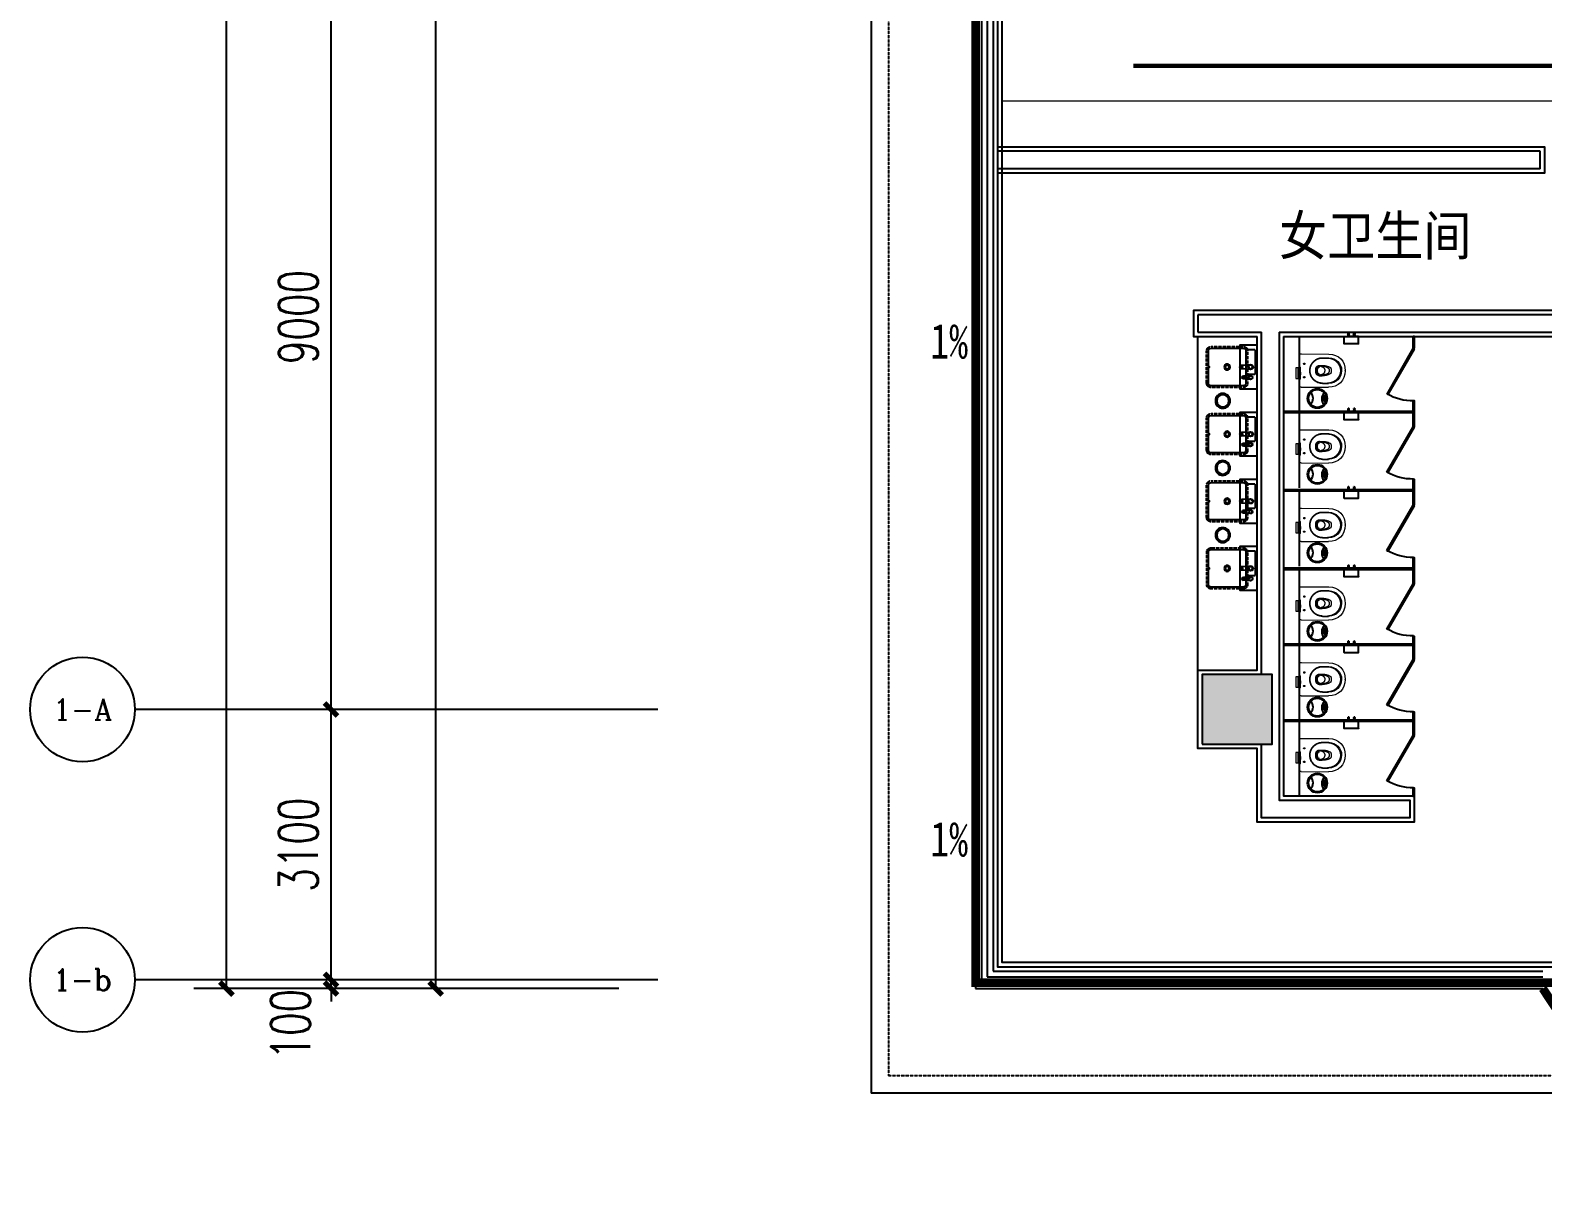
# Model space of a CAD drawing. Header units: millimetres. Extents: x 2508758 to 2608101, y 258149 to 386457.
# Drawn here: x 2508758 to 2526107, y 271467 to 284649 of the extents above; entities that cross this region are included whole.
import ezdxf
from ezdxf.enums import TextEntityAlignment as Align

# ---------------------------------------------------------------- set-up
doc = ezdxf.new("R2010")
doc.units = ezdxf.units.MM
doc.header["$MEASUREMENT"] = 0
doc.linetypes.add('_DASH', pattern=[0.6, 0.4, -0.2])
doc.linetypes.add('DASH', pattern=[0.35, 0.25, -0.1])
doc.layers.get('0').update_dxf_attribs({"linetype": 'CONTINUOUS'})
doc.layers.get('Defpoints').update_dxf_attribs({"linetype": 'CONTINUOUS'})
for name, color, linetype in [('0-商铺线', 2, 'CONTINUOUS'), ('A-卫生洁具_隔断', 137, 'CONTINUOUS'), ('AXIS', 3, 'CONTINUOUS'), ('COLUMN', 255, 'CONTINUOUS'), ('DIM_SYMB', 3, 'CONTINUOUS'), ('I-toilet', 3, 'CONTINUOUS'), ('I-toilet【卫生间】', 3, 'CONTINUOUS'), ('P-洁具', 137, 'CONTINUOUS'), ('PUB_HATCH', 251, 'CONTINUOUS'), ('RAIL', 163, 'CONTINUOUS'), ('STAIR', 2, 'CONTINUOUS'), ('w-洁具', 137, 'CONTINUOUS'), ('WINDOW', 4, 'CONTINUOUS'), ('【立面、节点】尺寸标注', 3, 'CONTINUOUS'), ('完成面', 4, 'CONTINUOUS'), ('栏杆', 212, 'CONTINUOUS'), ('立面&节点', 7, 'CONTINUOUS'), ('索引', 1, 'CONTINUOUS')]:
    doc.layers.add(name, color=color, linetype=linetype)
doc.layers.add('fire', color=1, linetype='CONTINUOUS', lineweight=5)
doc.styles.add('_TCH_AXIS', font='COMPLEX', dxfattribs={"bigfont": 'GBCBIG'})
doc.styles.add('_TCH_DIM', font='', dxfattribs={"width": 0.8})
doc.styles.add('DIM_FONT', font='SIMPLEX', dxfattribs={"width": 0.7, "bigfont": 'GBCBIG'})
doc.styles.add('黑体', font='simhei.ttf', dxfattribs={"width": 0.7})
doc.styles.get('_TCH_DIM').set_extended_font_data('SimSun')
doc.dimstyles.new('_TCH_ARCH&&150', dxfattribs={"dimscale": 1.5, "dimtxt": 300, "dimasz": 100, "dimexe": 250, "dimexo": 300, "dimgap": 100, "dimtad": 1, "dimdec": 0, "dimzin": 0, "dimdsep": 46, "dimtxsty": 'DIM_FONT', "dimblk": 'ARCHTICK', "dimcen": 0.09, "dimclrt": 7, "dimazin": 2, "dimtfac": 1, "dimtdec": 0, "dimtix": 1, "dimtmove": 2, "dimatfit": 3, "dimfxl": 1, "dimtolj": 1, "dimtzin": 0, "dimarcsym": 0})

# ---------------------------------------------------------------- blocks, each defined once
blk = doc.blocks.new('_ArchTick')
at = {"color": 0, "linetype": 'ByBlock', "const_width": 0.4}
blk.add_lwpolyline([(-0.5, -0.5), (0.5, 0.5)], dxfattribs=at)
blk = doc.blocks.new('*D18')
at = {"layer": 'AXIS', "color": 0, "lineweight": -2, "transparency": 16777216}
for p, q in [((2515508, 311560), (2513033, 311560)), ((2513408, 273660), (2513408, 311560)), ((2515508, 273660), (2513033, 273660))]:
    blk.add_line(p, q, dxfattribs=at)
at = {"layer": 'Defpoints', "color": 0, "transparency": 16777216}
for p in [(2513408, 311560), (2515958, 311560), (2515958, 273660)]:
    blk.add_point(p, dxfattribs=at)
at = {"layer": 'AXIS', "color": 0, "lineweight": -2, "transparency": 16777216, "xscale": 150, "yscale": 150, "zscale": 150}
for p, rotation in [((2513408, 311560), 90), ((2513408, 273660), 270)]:
    blk.add_blockref('_ArchTick', p, dxfattribs=dict(at, rotation=rotation))
at = {"layer": 'AXIS', "color": 7, "transparency": 16777216, "insert": (2513033, 292610), "char_height": 450, "attachment_point": 5, "rotation": 90, "style": 'DIM_FONT'}
blk.add_mtext('\\A1;37900', dxfattribs=at)
blk = doc.blocks.new('*D27')
at = {"layer": 'AXIS', "color": 0, "lineweight": -2, "transparency": 16777216}
for p, q in [((2512208, 273760), (2512208, 273910)), ((2515508, 273760), (2511833, 273760)), ((2515508, 273660), (2511833, 273660)), ((2512208, 273660), (2512208, 273760)), ((2512208, 273660), (2512208, 273510))]:
    blk.add_line(p, q, dxfattribs=at)
at = {"layer": 'Defpoints', "color": 0, "transparency": 16777216}
for p in [(2512208, 273760), (2515958, 273760), (2515958, 273660)]:
    blk.add_point(p, dxfattribs=at)
at = {"layer": 'AXIS', "color": 0, "lineweight": -2, "transparency": 16777216, "xscale": 150, "yscale": 150, "zscale": 150}
for p, rotation in [((2512208, 273760), 270), ((2512208, 273660), 90)]:
    blk.add_blockref('_ArchTick', p, dxfattribs=dict(at, rotation=rotation))
at = {"layer": 'AXIS', "color": 7, "transparency": 16777216, "insert": (2511743, 273251), "char_height": 450, "attachment_point": 5, "rotation": 90, "style": 'DIM_FONT'}
blk.add_mtext('\\A1;100', dxfattribs=at)
blk = doc.blocks.new('*D28')
at = {"layer": 'AXIS', "color": 0, "lineweight": -2, "transparency": 16777216}
for p, q in [((2515508, 276860), (2511833, 276860)), ((2512208, 273760), (2512208, 276860)), ((2515508, 273760), (2511833, 273760))]:
    blk.add_line(p, q, dxfattribs=at)
at = {"layer": 'Defpoints', "color": 0, "transparency": 16777216}
for p in [(2512208, 276860), (2515958, 276860), (2515958, 273760)]:
    blk.add_point(p, dxfattribs=at)
at = {"layer": 'AXIS', "color": 0, "lineweight": -2, "transparency": 16777216, "xscale": 150, "yscale": 150, "zscale": 150}
for p, rotation in [((2512208, 276860), 90), ((2512208, 273760), 270)]:
    blk.add_blockref('_ArchTick', p, dxfattribs=dict(at, rotation=rotation))
at = {"layer": 'AXIS', "color": 7, "transparency": 16777216, "insert": (2511833, 275310), "char_height": 450, "attachment_point": 5, "rotation": 90, "style": 'DIM_FONT'}
blk.add_mtext('\\A1;3100', dxfattribs=at)
blk = doc.blocks.new('*D29')
at = {"layer": 'AXIS', "color": 0, "lineweight": -2, "transparency": 16777216}
for p, q in [((2515508, 285860), (2511833, 285860)), ((2512208, 276860), (2512208, 285860)), ((2515508, 276860), (2511833, 276860))]:
    blk.add_line(p, q, dxfattribs=at)
at = {"layer": 'Defpoints', "color": 0, "transparency": 16777216}
for p in [(2512208, 285860), (2515958, 285860), (2515958, 276860)]:
    blk.add_point(p, dxfattribs=at)
at = {"layer": 'AXIS', "color": 0, "lineweight": -2, "transparency": 16777216, "xscale": 150, "yscale": 150, "zscale": 150}
for p, rotation in [((2512208, 285860), 90), ((2512208, 276860), 270)]:
    blk.add_blockref('_ArchTick', p, dxfattribs=dict(at, rotation=rotation))
at = {"layer": 'AXIS', "color": 7, "transparency": 16777216, "insert": (2511833, 281360), "char_height": 450, "attachment_point": 5, "rotation": 90, "style": 'DIM_FONT'}
blk.add_mtext('\\A1;9000', dxfattribs=at)
blk = doc.blocks.new('*D47')
at = {"layer": 'AXIS', "color": 0, "lineweight": -2, "transparency": 16777216}
for p, q in [((2515508, 370860), (2510633, 370860)), ((2511008, 273660), (2511008, 370860)), ((2515508, 273660), (2510633, 273660))]:
    blk.add_line(p, q, dxfattribs=at)
at = {"layer": 'Defpoints', "color": 0, "transparency": 16777216}
for p in [(2511008, 370860), (2515958, 370860), (2515958, 273660)]:
    blk.add_point(p, dxfattribs=at)
at = {"layer": 'AXIS', "color": 0, "lineweight": -2, "transparency": 16777216, "xscale": 150, "yscale": 150, "zscale": 150}
for p, rotation in [((2511008, 370860), 90), ((2511008, 273660), 270)]:
    blk.add_blockref('_ArchTick', p, dxfattribs=dict(at, rotation=rotation))
at = {"layer": 'AXIS', "color": 7, "transparency": 16777216, "insert": (2510633, 322260), "char_height": 450, "attachment_point": 5, "rotation": 90, "style": 'DIM_FONT'}
blk.add_mtext('\\A1;97200', dxfattribs=at)
blk = doc.blocks.new('_FZH')
blk.add_lwpolyline([(-0.5, -0.5), (0.5, -0.5), (0.5, 0.5), (-0.5, 0.5)], close=True)
at = {"layer": 'PUB_HATCH'}
blk.add_solid([(-0.5, -0.5), (0.5, -0.5), (-0.5, 0.5), (0.5, 0.5)], dxfattribs=at)
blk = doc.blocks.new('CXVCXBVCNVN')
at = {"layer": 'A-卫生洁具_隔断', "color": 8, "linetype": 'ByBlock'}
blk.add_arc((-67329, 427), 578, 268.8432, 300.5945, dxfattribs=at)
at = {"layer": 'w-洁具', "ltscale": 10}
blk.add_lwpolyline([(-67035, -71), (-67335, 449), (-67345, 443), (-67045, -77)], close=True, dxfattribs=at)
blk = doc.blocks.new('CW763FVB')
at = {"layer": 'w-洁具', "lineweight": 9}
blk.add_line((101, 190), (100, -190), dxfattribs=at)
for points in [[(126, 190), (101, 190)], [(126, 190), (440, 190)], [(167, 78), (167, 79), (167, 79), (167, 80), (166, 81), (166, 82), (165, 83), (165, 83), (164, 84), (163, 84), (163, 85), (162, 85), (161, 85), (160, 85), (159, 85), (158, 85), (157, 85), (156, 84), (156, 84), (155, 83), (154, 83), (154, 82), (153, 81), (153, 80), (153, 79), (152, 79), (152, 78), (152, 77), (153, 76), (153, 75), (153, 74), (154, 73), (154, 73), (155, 72), (156, 71), (156, 71), (157, 71), (158, 70), (159, 70), (160, 70), (161, 70), (162, 70), (163, 71), (163, 71), (164, 71), (165, 72), (165, 73), (166, 73), (166, 74), (167, 75), (167, 76), (167, 77), (167, 78)], [(152, 78), (152, 78)], [(371, 148), (367, 148), (363, 148), (358, 148), (354, 147), (350, 147), (346, 146), (342, 145), (338, 145), (334, 144), (330, 142), (326, 141), (322, 140), (318, 139), (314, 137), (310, 135), (307, 134), (303, 132), (299, 130), (296, 128), (292, 126), (289, 123), (285, 121), (282, 119), (279, 116), (275, 113), (272, 111), (269, 108), (266, 105), (263, 102), (260, 99), (258, 96), (255, 92), (253, 89), (250, 86), (248, 82), (246, 79), (243, 75), (241, 72), (239, 68), (237, 64), (236, 61), (234, 57), (233, 53), (231, 49), (230, 45), (229, 41), (228, 37), (227, 33), (226, 29), (225, 25), (224, 21), (224, 17), (223, 12), (223, 8), (223, 4), (223, 0)], [(371, 144), (367, 144), (363, 144), (359, 144), (355, 143), (351, 143), (347, 142), (343, 142), (339, 141), (335, 140), (331, 139), (327, 137), (323, 136), (319, 135), (316, 133), (312, 132), (308, 130), (305, 128), (301, 126), (298, 124), (294, 122), (291, 120), (288, 118), (284, 115), (281, 113), (278, 110), (275, 108), (272, 105), (269, 102), (266, 99), (263, 96), (261, 93), (258, 90), (256, 87), (253, 84), (251, 80), (249, 77), (247, 73), (245, 70), (243, 66), (241, 63), (239, 59), (238, 55), (236, 51), (235, 48), (234, 44), (232, 40), (231, 36), (230, 32), (230, 28), (229, 24), (228, 20), (228, 16), (227, 12), (227, 8), (227, 4), (227, 0)], [(294, 27), (294, 24), (293, 20), (292, 16), (292, 12), (292, 8), (291, 4), (291, 0)], [(333, 59), (331, 59), (329, 59), (327, 59), (325, 58), (323, 58), (321, 57), (319, 56), (317, 55), (315, 54), (313, 53), (311, 52), (309, 51), (307, 50), (306, 48), (304, 47), (303, 45), (301, 43), (300, 41), (299, 40), (298, 38), (297, 36), (296, 34), (295, 32), (295, 30), (294, 27)], [(304, 20), (303, 16), (303, 13), (302, 10), (302, 7)], [(302, 8), (302, -11), (303, -14), (303, -18), (304, -21)], [(313, 38), (313, 38), (311, 37), (310, 35), (309, 33), (308, 31), (307, 29), (306, 27), (305, 25), (304, 23), (304, 21)], [(316, 26), (315, 23), (314, 19), (313, 16), (313, 13), (312, 10), (312, 6), (312, 3), (312, 0), (312, -3), (312, -6), (312, -10), (313, -13), (313, -16), (314, -19), (315, -23), (316, -26)], [(317, 43), (316, 41), (313, 38)], [(335, 40), (333, 40), (332, 40), (330, 40), (329, 39), (327, 39), (326, 38), (325, 37), (323, 37), (322, 36), (321, 35), (320, 34), (319, 32), (318, 31), (317, 30), (317, 29), (316, 27), (316, 26)], [(324, 48), (321, 46), (317, 43)], [(343, 53), (341, 53), (339, 52), (337, 52), (335, 52), (332, 51), (330, 50), (328, 50), (326, 49), (324, 48), (324, 48)], [(333, 59), (366, 59)], [(343, 53), (358, 53)], [(396, -1), (396, 1), (396, 4), (395, 6), (395, 8), (394, 11), (394, 13), (393, 15), (392, 18), (391, 20), (390, 22), (389, 24), (388, 26), (387, 28), (385, 30), (384, 32), (382, 34), (380, 35), (379, 37), (377, 38), (375, 40), (373, 41), (371, 42), (369, 43), (367, 45), (364, 46), (362, 46), (360, 47), (358, 48), (355, 48), (353, 49), (351, 49), (348, 49), (346, 49)], [(346, -49), (348, -49), (351, -49), (353, -49), (355, -48), (358, -48), (360, -47), (362, -46), (364, -46), (367, -45), (369, -43), (371, -42), (373, -41), (375, -40), (377, -38), (379, -37), (380, -35), (382, -34), (384, -32), (385, -30), (387, -28), (388, -26), (389, -24), (390, -22), (391, -20), (392, -18), (393, -15), (394, -13), (394, -11), (395, -9), (395, -6), (396, -4), (396, -1), (396, 1)], [(384, 50), (383, 51), (379, 51), (375, 52), (371, 52), (367, 52), (363, 53), (358, 53)], [(455, 38), (451, 40), (446, 42), (442, 44), (438, 46), (433, 48), (428, 49), (424, 51), (419, 52), (414, 53), (410, 54), (405, 55), (400, 56), (395, 57), (390, 58), (386, 58), (381, 59), (376, 59), (371, 59), (366, 59)], [(371, 148), (440, 148)], [(371, 144), (426, 144)], [(393, 49), (387, 50), (384, 50)], [(399, 47), (396, 48), (393, 49)], [(423, 38), (419, 40), (415, 41), (411, 43), (407, 44), (404, 46), (400, 47), (399, 47)], [(422, -38), (424, -37), (426, -36), (428, -35), (430, -34), (431, -33), (433, -31), (435, -30), (436, -28), (438, -26), (439, -25), (440, -23), (441, -21), (442, -19), (443, -17), (444, -15), (445, -13), (445, -11), (446, -9), (446, -7), (447, -4), (447, -2), (447, 0), (447, 2), (447, 4), (446, 6), (446, 9), (445, 11), (445, 13), (444, 15), (443, 17), (442, 19), (441, 21), (440, 23), (439, 25), (438, 26), (436, 28), (435, 30), (433, 31), (431, 33), (430, 34), (428, 35), (426, 36), (424, 37), (422, 38)], [(564, 54), (562, 58), (560, 62), (558, 65), (556, 69), (554, 72), (552, 76), (549, 79), (547, 83), (545, 86), (542, 89), (539, 93), (537, 96), (534, 99), (531, 102), (528, 104), (525, 107), (522, 110), (518, 112), (515, 115), (512, 117), (508, 120), (505, 122), (501, 124), (498, 126), (494, 128), (490, 130), (486, 132), (483, 133), (479, 135), (475, 136), (471, 137), (467, 139), (463, 140), (459, 141), (455, 141), (451, 142), (447, 143), (443, 143), (439, 144), (434, 144), (430, 144), (426, 144)], [(465, 27), (465, 28), (464, 30), (463, 31), (462, 32), (461, 33), (460, 35), (459, 36), (458, 37), (457, 37), (455, 38)], [(470, 0), (470, 3), (470, 6), (469, 9), (469, 12), (468, 15), (468, 18), (467, 21), (466, 24), (465, 27)], [(575, 0), (575, 4), (575, 8), (574, 12), (574, 16), (573, 20), (573, 24), (572, 28), (571, 32), (570, 35), (569, 39), (568, 43), (567, 47), (565, 50), (564, 54)], [(630, 0), (630, 0)], [(167, -78), (167, -77), (167, -76), (167, -75), (166, -74), (166, -73), (165, -73), (165, -72), (164, -71), (163, -71), (163, -71), (162, -70), (161, -70), (160, -70), (159, -70), (158, -70), (157, -71), (156, -71), (156, -71), (155, -72), (154, -73), (154, -73), (153, -74), (153, -75), (153, -76), (152, -77), (152, -78), (152, -79), (153, -79), (153, -80), (153, -81), (154, -82), (154, -83), (155, -83), (156, -84), (156, -84), (157, -85), (158, -85), (159, -85), (160, -85), (161, -85), (162, -85), (163, -85), (163, -84), (164, -84), (165, -83), (165, -83), (166, -82), (166, -81), (167, -80), (167, -79), (167, -79), (167, -78)], [(223, 0), (223, -4), (223, -8), (223, -13), (224, -17), (224, -21), (225, -25), (226, -29), (227, -33), (228, -37), (229, -41), (230, -45), (231, -49), (233, -53), (234, -57), (236, -61), (237, -64), (239, -68), (241, -72), (243, -75), (246, -79), (248, -82), (250, -86), (253, -89), (255, -92), (258, -96), (260, -99), (263, -102), (266, -105), (269, -108), (272, -111), (275, -113), (279, -116), (282, -119), (285, -121), (289, -123), (292, -126), (296, -128), (299, -130), (303, -132), (307, -134), (310, -135), (314, -137), (318, -139), (322, -140), (326, -141), (330, -143), (334, -144), (338, -145), (342, -145), (346, -146), (350, -147), (354, -147), (358, -148), (363, -148), (367, -148), (371, -148)], [(227, 0), (227, -4), (227, -8), (227, -12), (228, -17), (228, -21), (229, -25), (230, -29), (231, -33), (232, -37), (233, -41), (234, -45), (235, -49), (237, -53), (238, -57), (240, -60), (242, -64), (244, -68), (246, -71), (248, -75)], [(248, -75), (250, -79), (252, -82), (255, -86), (258, -89), (260, -92), (263, -96), (266, -99)], [(266, -99), (269, -102), (272, -105), (275, -107), (278, -110), (281, -113), (284, -115), (287, -117), (291, -120), (294, -122), (297, -124), (301, -126), (305, -128), (308, -130), (312, -132), (316, -133), (319, -135), (323, -136), (327, -137), (331, -139), (335, -140), (339, -141), (343, -142), (347, -142), (351, -143), (355, -143), (359, -144), (363, -144), (367, -144), (371, -144)], [(291, 0), (291, -4), (292, -8), (292, -12), (292, -16), (293, -20), (294, -24), (294, -27)], [(294, -27), (295, -30), (295, -32), (296, -34), (297, -36), (298, -38), (299, -39), (300, -41), (301, -43), (303, -45), (304, -46), (306, -48), (307, -49), (309, -51), (311, -52), (313, -53), (314, -54), (316, -55), (318, -56), (320, -57), (322, -58), (324, -58), (327, -58), (329, -59)], [(304, -21), (304, -23), (305, -25), (306, -27), (307, -29), (308, -31), (309, -33), (310, -35), (311, -37), (313, -38), (314, -40), (316, -41), (317, -43), (319, -44), (321, -46), (322, -47), (324, -48), (326, -49), (328, -50), (330, -51), (332, -51), (335, -52), (337, -52), (339, -52), (341, -53), (343, -53)], [(316, -26), (316, -27), (317, -29), (317, -30), (318, -31), (319, -32), (320, -34), (321, -35), (322, -36), (323, -37), (325, -37), (326, -38), (327, -39), (329, -39), (330, -40), (332, -40), (333, -40), (335, -40)], [(329, -59), (331, -59), (333, -59)], [(333, -59), (366, -59)], [(343, -53), (340, -53)], [(343, -53), (358, -53)], [(358, -53), (363, -53), (367, -52), (371, -52), (375, -52), (379, -51), (383, -51), (387, -50), (391, -49), (396, -48), (400, -47), (404, -46), (407, -44), (411, -43), (415, -41), (419, -40), (423, -38)], [(366, -59), (371, -59), (376, -59), (381, -59), (386, -58), (390, -58), (395, -57), (400, -56), (405, -55), (410, -54), (414, -53), (419, -52), (424, -51), (428, -49), (433, -48), (438, -46), (442, -44), (446, -42), (451, -40), (455, -38)], [(371, -144), (426, -144)], [(371, -148), (440, -148)], [(422, -38), (420, -39)], [(426, -144), (430, -144), (434, -144), (439, -144), (443, -143), (447, -143), (451, -142), (455, -142), (459, -141), (463, -140), (467, -139), (471, -137), (475, -136), (479, -135), (483, -133), (486, -132), (490, -130), (494, -128), (498, -126), (501, -124), (505, -122), (508, -120), (512, -117), (515, -115), (518, -112), (522, -110), (525, -107), (528, -104), (531, -102), (534, -99), (537, -96), (539, -93), (542, -89), (545, -86), (547, -83), (549, -79), (552, -76), (554, -72), (556, -69), (558, -65), (560, -62), (562, -58), (564, -54)], [(455, -38), (457, -37), (458, -37), (459, -36), (460, -35), (461, -33), (462, -32), (463, -31), (464, -30), (465, -28), (465, -27)], [(465, -27), (466, -24), (467, -21), (468, -18), (468, -15), (469, -12), (469, -9), (470, -6), (470, -3), (470, 0)], [(564, -54), (565, -50), (567, -47), (568, -43), (569, -39), (570, -35), (571, -32), (572, -28), (573, -24), (573, -20), (574, -16), (574, -12), (575, -8), (575, -4), (575, 0)], [(588, 0), (588, 0)], [(588, 0), (588, 0)], [(630, 0), (630, -2)], [(100, -190), (126, -190)], [(126, -190), (440, -190)]]:
    blk.add_lwpolyline(points, dxfattribs=at)
for points in [[(630, 0), (630, 114), (548, 190), (440, 190)], [(588, 0), (588, 88), (526, 140), (440, 148)], [(440, -190), (555, -190), (630, -108), (630, 0)], [(440, -148), (526, -140), (588, -87), (588, 0)]]:
    blk.add_open_spline(points, degree=3, dxfattribs=at)
blk = doc.blocks.new('cxvcbcbvn')
at = {"layer": 'w-洁具', "color": 137, "lineweight": 9}
for points in [[(101345, 29900), (101342, 29900), (101342, 29843), (101345, 29843)], [(101345, 29923), (101343, 29923), (101343, 29916), (101345, 29916)], [(101371, 29931), (101345, 29931), (101345, 29812), (101371, 29812), (101371, 29931)], [(101378, 29924), (101378, 29926), (101373, 29926), (101373, 29914), (101376, 29914)], [(101376, 29907), (101373, 29907), (101373, 29900), (101376, 29900)], [(101375, 29842), (101373, 29842), (101373, 29835), (101376, 29835)], [(101381, 29924), (101376, 29924), (101376, 29817), (101381, 29817)], [(101388, 29943), (101383, 29943), (101382, 29943), (101381, 29943), (101381, 29943)], [(101381, 29943), (101381, 29943), (101381, 29942), (101381, 29940), (101381, 29938), (101381, 29936), (101381, 29933), (101381, 29929), (101381, 29925), (101381, 29921), (101381, 29916), (101381, 29907), (101381, 29896), (101381, 29884), (101381, 29861), (101381, 29849), (101381, 29838), (101381, 29828), (101381, 29823), (101381, 29819), (101381, 29814), (101381, 29811), (101381, 29807), (101381, 29805), (101381, 29802), (101381, 29800), (101381, 29799), (101381, 29799)], [(101398, 29884), (101398, 29885), (101397, 29885)], [(101398, 29884), (101398, 29885), (101397, 29885)], [(101397, 29852), (101398, 29852), (101398, 29852)], [(101397, 29852), (101398, 29852), (101398, 29852)], [(101398, 29853), (101398, 29885)], [(101398, 29885), (101398, 29853)], [(101345, 29825), (101343, 29825), (101343, 29818), (101345, 29818)], [(101377, 29817), (101377, 29815), (101373, 29815), (101373, 29828), (101376, 29828)], [(101381, 29799), (101381, 29798), (101382, 29798), (101383, 29798), (101387, 29798), (101390, 29798), (101391, 29798)]]:
    blk.add_lwpolyline(points, dxfattribs=at)
for points in [[(101396, 29936), (101395, 29940), (101393, 29943), (101388, 29943)], [(101396, 29805), (101396, 29849), (101396, 29892), (101396, 29936)], [(101391, 29798), (101394, 29800), (101396, 29803), (101396, 29807)]]:
    blk.add_open_spline(points, degree=3, dxfattribs=at)
blk = doc.blocks.new('HG')
at = {"layer": 'P-洁具'}
blk.add_lwpolyline([(338886, 22093), (338951, 22093), (338951, 22078), (338886, 22078)], close=True, dxfattribs=at)
for centre, radius in [((338918, 22170), 112), ((338918, 22170), 102), ((338904, 22085), 4.28), ((338932, 22085), 4.28)]:
    blk.add_circle(centre, radius, dxfattribs=at)
for centre, start, end in [((338918, 22319), 226.7865, 313.2135), ((338918, 22021), 46.7865, 133.2135)]:
    blk.add_arc(centre, 99.4, start, end, dxfattribs=at)
blk = doc.blocks.new('XCVCCBVCVNB')
at = {"color": 3}
for points in [[(256543, 29653), (256461, 29653)], [(256461, 29653), (256461, 29537)], [(256461, 29488), (256461, 29537)], [(256543, 29653), (256543, 29653), (256543, 29653), (256543, 29653), (256543, 29653), (256543, 29653), (256543, 29653), (256543, 29653), (256543, 29653), (256543, 29653), (256543, 29653), (256543, 29653), (256543, 29653), (256543, 29653), (256543, 29653), (256544, 29653), (256544, 29653), (256544, 29653), (256544, 29653), (256544, 29653), (256544, 29653), (256544, 29653), (256544, 29653), (256544, 29653), (256544, 29653), (256544, 29653), (256544, 29653), (256544, 29653), (256544, 29652), (256544, 29652), (256544, 29652), (256544, 29652), (256544, 29652), (256544, 29652), (256544, 29652), (256545, 29652), (256545, 29652), (256545, 29652), (256545, 29652), (256545, 29652), (256545, 29652), (256545, 29652), (256545, 29652), (256545, 29652), (256545, 29652), (256545, 29652), (256545, 29652), (256545, 29652), (256545, 29652), (256545, 29652), (256545, 29652), (256545, 29652), (256545, 29651), (256545, 29651), (256545, 29651), (256545, 29651), (256545, 29651), (256545, 29651), (256545, 29651), (256545, 29651), (256545, 29651), (256545, 29651), (256545, 29651), (256545, 29651), (256545, 29651), (256545, 29651), (256545, 29651), (256545, 29651), (256545, 29651), (256545, 29651), (256545, 29651), (256546, 29650), (256546, 29650), (256546, 29650), (256546, 29650), (256546, 29650), (256546, 29650), (256546, 29650), (256546, 29650)], [(256546, 29650), (256546, 29491)], [(256543, 29488), (256461, 29488)], [(256461, 29488), (256461, 29488)], [(256546, 29491), (256546, 29491), (256546, 29491), (256546, 29491), (256546, 29491), (256546, 29490), (256546, 29490), (256546, 29490), (256545, 29490), (256545, 29490), (256545, 29490), (256545, 29490), (256545, 29490), (256545, 29490), (256545, 29490), (256545, 29490), (256545, 29490), (256545, 29490), (256545, 29490), (256545, 29490), (256545, 29490), (256545, 29490), (256545, 29490), (256545, 29489), (256545, 29489), (256545, 29489), (256545, 29489), (256545, 29489), (256545, 29489), (256545, 29489), (256545, 29489), (256545, 29489), (256545, 29489), (256545, 29489), (256545, 29489), (256545, 29489), (256545, 29489), (256545, 29489), (256545, 29489), (256545, 29489), (256545, 29489), (256545, 29489), (256545, 29489), (256545, 29489), (256544, 29489), (256544, 29489), (256544, 29488), (256544, 29488), (256544, 29488), (256544, 29488), (256544, 29488), (256544, 29488), (256544, 29488), (256544, 29488), (256544, 29488), (256544, 29488), (256544, 29488), (256544, 29488), (256544, 29488), (256544, 29488), (256544, 29488), (256544, 29488), (256544, 29488), (256544, 29488), (256543, 29488), (256543, 29488), (256543, 29488), (256543, 29488), (256543, 29488), (256543, 29488), (256543, 29488), (256543, 29488), (256543, 29488), (256543, 29488), (256543, 29488), (256543, 29488), (256543, 29488), (256543, 29488), (256543, 29488)], [(256546, 29491), (256546, 29491)]]:
    blk.add_lwpolyline(points, dxfattribs=at)
at = {"layer": 'I-toilet', "color": 8}
for points in [[(256414, 29604), (256419, 29607)], [(256414, 29604), (256414, 29604)], [(256420, 29601), (256414, 29604)], [(256414, 29537), (256419, 29540)], [(256420, 29534), (256414, 29537)], [(256415, 29608), (256416, 29609)], [(256415, 29608), (256415, 29606)], [(256415, 29606), (256415, 29606), (256415, 29606), (256415, 29606), (256415, 29606), (256415, 29606), (256415, 29606), (256415, 29606), (256415, 29606), (256415, 29606), (256415, 29606), (256416, 29606), (256416, 29606), (256416, 29606), (256416, 29606), (256416, 29607), (256416, 29607), (256416, 29607), (256416, 29607), (256416, 29607), (256416, 29607), (256416, 29607)], [(256415, 29605), (256415, 29606)], [(256415, 29605), (256446, 29605)], [(256415, 29603), (256415, 29600)], [(256416, 29603), (256415, 29603)], [(256416, 29600), (256415, 29600)], [(256415, 29541), (256417, 29542)], [(256415, 29541), (256415, 29539)], [(256415, 29539), (256415, 29539), (256415, 29539), (256415, 29539), (256415, 29539), (256415, 29539), (256415, 29539), (256415, 29539), (256415, 29539), (256415, 29539), (256415, 29539), (256416, 29539), (256416, 29539), (256416, 29540), (256416, 29540), (256416, 29540), (256416, 29540), (256416, 29540), (256416, 29540), (256416, 29540), (256416, 29540), (256417, 29540)], [(256415, 29538), (256415, 29539)], [(256415, 29538), (256446, 29538)], [(256415, 29537), (256415, 29533)], [(256417, 29537), (256415, 29537)], [(256417, 29533), (256415, 29533)], [(256416, 29609), (256418, 29609)], [(256416, 29609), (256416, 29607)], [(256416, 29607), (256460, 29607)], [(256416, 29605), (256416, 29603)], [(256416, 29603), (256447, 29603)], [(256416, 29603), (256416, 29600)], [(256418, 29600), (256416, 29600)], [(256417, 29542), (256418, 29542)], [(256417, 29542), (256417, 29540)], [(256417, 29540), (256460, 29540)], [(256417, 29538), (256417, 29537)], [(256417, 29537), (256417, 29533)], [(256417, 29537), (256447, 29537)], [(256418, 29533), (256417, 29533)], [(256418, 29609), (256418, 29607)], [(256418, 29607), (256420, 29607)], [(256418, 29601), (256418, 29600)], [(256420, 29601), (256418, 29601)], [(256418, 29542), (256418, 29540)], [(256418, 29540), (256420, 29540)], [(256418, 29534), (256418, 29533)], [(256420, 29534), (256418, 29534)], [(256419, 29607), (256419, 29607)], [(256419, 29607), (256420, 29607)], [(256420, 29607), (256419, 29607)], [(256419, 29603), (256419, 29605)], [(256419, 29540), (256420, 29541)], [(256420, 29541), (256419, 29540)], [(256419, 29540), (256419, 29540)], [(256419, 29537), (256419, 29538)], [(256420, 29607), (256422, 29609)], [(256420, 29607), (256460, 29607)], [(256420, 29607), (256420, 29607)], [(256420, 29601), (256420, 29607)], [(256420, 29607), (256420, 29607)], [(256422, 29600), (256420, 29601)], [(256460, 29601), (256420, 29601)], [(256420, 29540), (256422, 29542)], [(256420, 29541), (256460, 29541)], [(256420, 29541), (256420, 29541)], [(256420, 29534), (256420, 29541)], [(256420, 29540), (256420, 29541)], [(256460, 29534), (256420, 29534)], [(256422, 29533), (256420, 29534)], [(256422, 29609), (256423, 29609)], [(256423, 29600), (256422, 29600)], [(256422, 29542), (256423, 29542)], [(256423, 29533), (256422, 29533)], [(256423, 29609), (256423, 29607)], [(256423, 29607), (256425, 29607)], [(256423, 29607), (256425, 29605)], [(256423, 29601), (256423, 29600)], [(256423, 29542), (256423, 29540)], [(256423, 29540), (256425, 29538)], [(256423, 29540), (256425, 29540)], [(256423, 29534), (256423, 29533)], [(256425, 29607), (256427, 29609)], [(256427, 29600), (256425, 29601)], [(256425, 29540), (256427, 29542)], [(256427, 29533), (256425, 29534)], [(256427, 29609), (256428, 29609)], [(256428, 29600), (256427, 29600)], [(256427, 29542), (256429, 29542)], [(256429, 29533), (256427, 29533)], [(256428, 29609), (256428, 29607)], [(256428, 29607), (256430, 29607)], [(256428, 29601), (256428, 29600)], [(256429, 29542), (256429, 29540)], [(256429, 29540), (256430, 29540)], [(256429, 29534), (256429, 29533)], [(256430, 29607), (256432, 29609)], [(256432, 29600), (256430, 29601)], [(256430, 29540), (256432, 29542)], [(256432, 29533), (256430, 29534)], [(256432, 29609), (256434, 29609)], [(256434, 29600), (256432, 29600)], [(256432, 29542), (256434, 29542)], [(256434, 29533), (256432, 29533)], [(256441, 29613), (256434, 29609)], [(256434, 29607), (256442, 29612)], [(256434, 29609), (256434, 29608)], [(256434, 29608), (256434, 29607)], [(256434, 29607), (256435, 29607)], [(256434, 29601), (256434, 29600)], [(256434, 29601), (256442, 29596)], [(256441, 29595), (256434, 29600)], [(256441, 29546), (256434, 29542)], [(256434, 29541), (256442, 29545)], [(256434, 29542), (256434, 29541)], [(256434, 29541), (256434, 29540)], [(256434, 29540), (256436, 29540)], [(256434, 29534), (256434, 29533)], [(256434, 29534), (256442, 29529)], [(256441, 29528), (256434, 29533)], [(256435, 29607), (256437, 29609)], [(256435, 29607), (256437, 29605)], [(256437, 29600), (256435, 29601)], [(256435, 29540), (256437, 29538)], [(256436, 29540), (256437, 29542)], [(256437, 29533), (256436, 29534)], [(256437, 29609), (256460, 29609)], [(256460, 29600), (256437, 29600)], [(256437, 29542), (256460, 29542)], [(256460, 29533), (256437, 29533)], [(256439, 29601), (256438, 29601)], [(256439, 29534), (256438, 29534)], [(256441, 29601), (256439, 29601)], [(256441, 29534), (256439, 29534)], [(256442, 29612), (256441, 29613)], [(256442, 29601), (256441, 29601)], [(256442, 29596), (256441, 29595)], [(256442, 29545), (256441, 29546)], [(256442, 29534), (256441, 29534)], [(256442, 29529), (256441, 29528)], [(256445, 29601), (256443, 29601)], [(256445, 29534), (256443, 29534)], [(256446, 29601), (256445, 29601)], [(256446, 29534), (256445, 29534)], [(256446, 29607), (256447, 29606)], [(256446, 29605), (256446, 29605), (256446, 29605), (256446, 29605), (256446, 29605), (256446, 29605), (256446, 29605), (256446, 29605), (256446, 29605), (256446, 29605), (256446, 29605), (256446, 29605), (256446, 29605), (256446, 29605), (256447, 29605), (256447, 29605), (256447, 29605), (256447, 29605), (256447, 29605), (256447, 29606), (256447, 29606)], [(256447, 29605), (256446, 29605)], [(256446, 29540), (256447, 29539)], [(256446, 29538), (256446, 29538), (256446, 29538), (256446, 29538), (256446, 29538), (256446, 29538), (256446, 29538), (256446, 29538), (256446, 29538), (256446, 29538), (256446, 29538), (256446, 29538), (256447, 29538), (256447, 29538), (256447, 29538), (256447, 29539), (256447, 29539), (256447, 29539), (256447, 29539), (256447, 29539), (256447, 29539)], [(256447, 29538), (256446, 29538)], [(256460, 29606), (256447, 29606)], [(256447, 29606), (256447, 29605)], [(256447, 29605), (256447, 29604)], [(256460, 29605), (256460, 29604), (256459, 29604), (256459, 29604), (256459, 29604), (256458, 29604), (256458, 29604), (256458, 29604), (256457, 29604), (256457, 29604), (256457, 29604), (256456, 29604), (256456, 29604), (256456, 29604), (256455, 29604), (256455, 29604), (256455, 29604), (256454, 29604), (256454, 29604), (256454, 29604), (256453, 29604), (256453, 29604), (256453, 29604), (256452, 29604), (256452, 29604), (256452, 29604), (256451, 29604), (256451, 29604), (256451, 29604), (256450, 29604), (256450, 29604), (256450, 29604), (256449, 29604), (256449, 29604), (256449, 29604), (256448, 29604), (256448, 29604), (256448, 29604), (256447, 29604), (256447, 29604)], [(256447, 29604), (256447, 29603)], [(256447, 29539), (256447, 29538)], [(256460, 29539), (256447, 29539)], [(256460, 29538), (256460, 29538), (256459, 29538), (256459, 29538), (256459, 29538), (256459, 29537), (256458, 29537), (256458, 29537), (256457, 29537), (256457, 29537), (256457, 29537), (256456, 29537), (256456, 29537), (256456, 29537), (256455, 29537), (256455, 29537), (256455, 29537), (256454, 29537), (256454, 29537), (256454, 29537), (256453, 29537), (256453, 29537), (256453, 29537), (256452, 29537), (256452, 29537), (256452, 29537), (256451, 29537), (256451, 29537), (256451, 29537), (256450, 29537), (256450, 29537), (256450, 29537), (256449, 29537), (256449, 29537), (256449, 29537), (256448, 29537), (256448, 29537), (256448, 29537), (256447, 29537), (256447, 29537)], [(256447, 29538), (256447, 29537)], [(256447, 29537), (256447, 29537)], [(256457, 29607), (256459, 29606)], [(256457, 29540), (256459, 29539)], [(256460, 29607), (256460, 29609)], [(256460, 29606), (256460, 29607)], [(256460, 29606), (256460, 29605)], [(256460, 29600), (256460, 29605)], [(256460, 29540), (256460, 29542)], [(256460, 29539), (256460, 29540)], [(256460, 29539), (256460, 29538)], [(256460, 29533), (256460, 29538)]]:
    blk.add_lwpolyline(points, dxfattribs=at)
blk = doc.blocks.new('CXBVCBVN')
at = {"layer": 'w-洁具', "color": 6}
blk.add_circle((2439710, 422029), 85, dxfattribs=at)
at = {"layer": '立面&节点', "color": 251}
blk.add_circle((2439710, 422029), 70, dxfattribs=at)
blk = doc.blocks.new('CXBVCBVCB')
at = {"layer": 'w-洁具'}
h = blk.add_hatch(dxfattribs=at)
h.set_pattern_fill('HONEY', color=251, scale=1.2, angle=90)
h.set_pattern_definition([(90, (348553.588, -1947592.7553), (-1.649778, 2.8575), [1.905, -3.81]), (210, (348553.588, -1947592.7553), (-1.6497785913, -2.8574996586), [1.905, -3.81]), (150, (348553.588, -1947592.7553), (-3.2995565913, 3.414e-07), [-3.81, 1.905])])
edge = h.paths.add_edge_path()
edge.add_arc((10602, 4973), 8.76, 90, 450)
h = blk.add_hatch(dxfattribs=at)
h.set_pattern_fill('HONEY', color=251, scale=1.5, angle=90)
h.set_pattern_definition([(90, (433161.416, -2435754.5037), (-2.0622225, 3.571875), [2.38125, -4.7625]), (210, (433161.416, -2435754.5037), (-2.0622232391, -3.5718745733), [2.38125, -4.7625]), (150, (433161.416, -2435754.5037), (-4.1244457391, 4.267e-07), [-4.7625, 2.38125])])
edge = h.paths.add_edge_path()
edge.add_arc((10722, 4953), 11, 90, 450)
at = {"layer": 'P-洁具'}
blk.add_open_spline([(10732, 4575), (10732, 4573), (10727, 4572), (10722, 4572), (10716, 4572), (10712, 4573), (10712, 4575), (10712, 4577), (10716, 4578), (10722, 4578), (10727, 4578), (10732, 4577), (10732, 4575)], degree=3, knots=[0, 0, 0, 0, 1, 1, 1, 2, 2, 2, 3, 3, 3, 4, 4, 4, 4], dxfattribs=at)
at = {"layer": 'w-洁具'}
for p, q in [((10580, 5054), (10585, 4973)), ((10620, 4973), (10624, 5053)), ((10695, 5054), (10701, 4952)), ((10744, 4953), (10750, 5053))]:
    blk.add_line(p, q, dxfattribs=at)
at = {"layer": 'w-洁具', "linetype": 'DASH'}
blk.add_lwpolyline([(10907, 5019), (10537, 5019, 0.414214), (10487, 4969), (10487, 4599, 0.414214), (10537, 4549), (10907, 4549, 0.414214), (10957, 4599), (10957, 4969, 0.414214)], format="xyb", close=True, dxfattribs=at)
at = {"layer": 'w-洁具', "color": 2}
blk.add_lwpolyline([(10907, 4999), (10537, 4999, 0.414214), (10507, 4969), (10507, 4599, 0.414214), (10537, 4569), (10907, 4569, 0.414214), (10937, 4599), (10937, 4969, 0.414214)], format="xyb", close=True, dxfattribs=at)
at = {"layer": 'w-洁具', "color": 251, "linetype": 'DASH', "ltscale": 0.2}
for centre, radius in [((10602, 5054), 15.7), ((10722, 5054), 19.7)]:
    blk.add_circle(centre, radius, dxfattribs=at)
at = {"layer": 'w-洁具', "color": 251}
for centre, radius in [((10602, 4973), 8.76), ((10722, 4953), 11)]:
    blk.add_circle(centre, radius, dxfattribs=at)
at = {"layer": 'w-洁具'}
for radius in [34, 22]:
    blk.add_circle((10722, 4784), radius, dxfattribs=at)
for centre, radius, start, end in [((10602, 5054), 21.8, 357.1535, 185.6324), ((10722, 5054), 27.3, 357.1535, 185.6324), ((10602, 4973), 17.4, 182.8162, 0), ((10722, 4953), 21.7, 182.8162, 0)]:
    blk.add_arc(centre, radius, start, end, dxfattribs=at)
at = {"layer": 'w-洁具', "color": 251, "linetype": 'DASH', "ltscale": 0.2}
for centre, radius in [((10602, 5054), 21.8), ((10722, 5054), 27.3)]:
    blk.add_arc(centre, radius, 180, 357.1535, dxfattribs=at)
blk = doc.blocks.new('CXVCBVCBV')
at = {"layer": 'w-洁具', "color": 4}
blk.add_lwpolyline([(11521, 2834), (11521, 2634), (11021, 2634), (11021, 2834)], close=True, dxfattribs=at)
at = {"layer": 'w-洁具', "color": 3, "linetype": '_DASH'}
blk.add_lwpolyline([(11186, 2709), (11471, 2709), (11471, 2809), (11186, 2809)], close=True, dxfattribs=at)
at = {"layer": '【立面、节点】尺寸标注', "color": 250}
blk.add_blockref('CXBVCBVCB', (549, -2295), dxfattribs=at)

msp = doc.modelspace()

# ---------------------------------------------------------------- linework, layer by layer
for p, q in [((2522151.5, 281386.5), (2522151.5, 281186.5)), ((2522151.5, 281186.5), (2522881.5, 281186.5)), ((2523081.5, 281186.5), (2527744.6, 281186.5))]:
    msp.add_line(p, q)
for points in [[(2526075.5, 283260.5), (2519851.5, 283260.5)], [(2526075.5, 283060.5), (2526075.5, 283260.5)], [(2526075.5, 283060.5), (2519851.5, 283060.5)], [(2527744.6, 281386.5), (2522151.5, 281386.5)], [(2523081.5, 281186.5), (2523081.5, 275818.5), (2524581.5, 275818.5), (2524581.5, 275618.5), (2522881.5, 275618.5), (2522881.5, 276460.5)], [(2522881.5, 277260.5), (2522881.5, 281186.5)]]:
    msp.add_lwpolyline(points)
at = {"layer": 'AXIS'}
for p, q in [((2515957.5, 276860.5), (2509957.5, 276860.5)), ((2515957.5, 273760.5), (2509957.5, 273760.5))]:
    msp.add_line(p, q, dxfattribs=at)
for centre in [(2509357.5, 276860.5), (2509357.5, 273760.5)]:
    msp.add_circle(centre, 600, dxfattribs=at)
at = {"layer": 'DIM_SYMB'}
for points in [[(2519560.5, 280766.4, 0, 0, 0), (2518931.1, 280766.4, 120, 0, 0), (2518481.1, 280766.4, 0, 0, 0)], [(2519560.5, 275056.3, 0, 0, 0), (2518931.1, 275056.3, 120, 0, 0), (2518481.1, 275056.3, 0, 0, 0)]]:
    msp.add_lwpolyline(points, format="xyseb", dxfattribs=at)
at = {"layer": 'fire', "color": 1}
msp.add_line((2519901.5, 283840.9), (2535201.5, 283840.9), dxfattribs=at)
at = {"layer": 'fire', "color": 5, "linetype": '_DASH', "ltscale": 1000, "const_width": 50}
msp.add_lwpolyline([(2578601.5, 283210.7), (2563725.2, 283210.7), (2563725.2, 275311.9), (2535980.9, 275311.9), (2535755.4, 284240.1), (2521408.6, 284240.1)], dxfattribs=at)
at = {"layer": 'I-toilet【卫生间】', "color": 3}
for points in [[(2524619.5, 281142.5), (2524631.5, 281142.5), (2524631.5, 281002.1), (2524619.5, 281002.1)], [(2524619.5, 280402.1), (2524631.5, 280402.1), (2524631.5, 280272.5), (2524619.5, 280272.5)], [(2524619.5, 280272.5), (2524631.5, 280272.5), (2524631.5, 280102.1), (2524619.5, 280102.1)], [(2524619.5, 279502), (2524631.5, 279502), (2524631.5, 279372.4), (2524619.5, 279372.4)], [(2524619.5, 279372.4), (2524631.5, 279372.4), (2524631.5, 279202), (2524619.5, 279202)], [(2524619.5, 278602.2), (2524631.5, 278602.2), (2524631.5, 278472.6), (2524619.5, 278472.6)], [(2524619.5, 278472.6), (2524631.5, 278472.6), (2524631.5, 278302.2), (2524619.5, 278302.2)], [(2524619.5, 277701.7), (2524631.5, 277701.7), (2524631.5, 277602.5), (2524619.5, 277602.5)], [(2524619.5, 277602.5), (2524631.5, 277602.5), (2524631.5, 277432.2), (2524619.5, 277432.2)], [(2524619.5, 276831.7), (2524631.5, 276831.7), (2524631.5, 276732.5), (2524619.5, 276732.5)], [(2524619.5, 276732.5), (2524631.5, 276732.5), (2524631.5, 276562.1), (2524619.5, 276562.1)], [(2524619.5, 275961.7), (2524631.5, 275961.7), (2524631.5, 275862.5), (2524619.5, 275862.5)]]:
    msp.add_lwpolyline(points, close=True, dxfattribs=at)
at = {"layer": 'I-toilet【卫生间】', "color": 3, "linetype": 'ByBlock'}
for points in [[(2523131.5, 280278.5), (2523131.5, 280266.5), (2524619.5, 280266.5), (2524619.5, 280278.5)], [(2523131.5, 279378.4), (2523131.5, 279366.4), (2524619.5, 279366.4), (2524619.5, 279378.4)], [(2523131.5, 278478.6), (2523131.5, 278466.6), (2524619.5, 278466.6), (2524619.5, 278478.6)], [(2523131.5, 277608.5), (2523131.5, 277596.5), (2524619.5, 277596.5), (2524619.5, 277608.5)], [(2523131.5, 276738.5), (2523131.5, 276726.5), (2524619.5, 276726.5), (2524619.5, 276738.5)]]:
    msp.add_lwpolyline(points, close=True, dxfattribs=at)
at = {"layer": 'P-洁具'}
msp.add_line((2522151.5, 277310.5), (2522151.5, 281136.5), dxfattribs=at)
at = {"layer": 'RAIL'}
for p in [(2518401.5, 311560.5), (2566401.5, 272460.5)]:
    msp.add_line(p, (2518401.5, 272460.5), dxfattribs=at)
at = {"layer": 'STAIR', "linetype": 'DASH'}
for p in [(2518601.5, 311560.5), (2566201.5, 272660.5)]:
    msp.add_line(p, (2518601.5, 272660.5), dxfattribs=at)
at = {"layer": 'w-洁具', "ltscale": 10}
for p, q in [((2523311.5, 281136.5), (2523311.5, 279546.4)), ((2523311.5, 280266.5), (2523311.5, 279402.4)), ((2523311.5, 279366.4), (2523311.5, 278502.3)), ((2523311.5, 278466.6), (2523311.5, 277602.5)), ((2523311.5, 277596.5), (2523311.5, 276732.5)), ((2523311.5, 276726.5), (2523311.5, 275862.5))]:
    msp.add_line(p, q, dxfattribs=at)
at = {"layer": 'w-洁具', "color": 4}
msp.add_lwpolyline([(2522831.5, 278728), (2522631.5, 278728), (2522631.5, 278228), (2522831.5, 278228)], close=True, dxfattribs=at)
at = {"layer": 'w-洁具', "color": 3, "linetype": '_DASH'}
msp.add_lwpolyline([(2522706.5, 278393), (2522706.5, 278678), (2522806.5, 278678), (2522806.5, 278393)], close=True, dxfattribs=at)
at = {"layer": 'WINDOW'}
for p, q in [((2519601.5, 311560.5), (2519601.5, 273660.5)), ((2519668.2, 311560.5), (2519668.2, 273727.1)), ((2519734.8, 311560.5), (2519734.8, 273793.8)), ((2519801.5, 311560.5), (2519801.5, 273860.5)), ((2519734.8, 273793.8), (2526106.5, 273793.8)), ((2519801.5, 273860.5), (2526106.5, 273860.5)), ((2519601.5, 273660.5), (2526106.5, 273660.5)), ((2519668.2, 273727.1), (2526106.5, 273727.1))]:
    msp.add_line(p, q, dxfattribs=at)
at = {"layer": '完成面'}
msp.add_line((2523131.5, 281136.5), (2527694.6, 281136.5), dxfattribs=at)
for points in [[(2519851.5, 283310.5), (2526125.5, 283310.5), (2526125.5, 283010.5), (2519851.5, 283010.5)], [(2527694.6, 281436.5), (2522101.5, 281436.5), (2522101.5, 281136.5), (2522831.5, 281136.5)], [(2523131.5, 281136.5), (2523131.5, 275868.5), (2524631.5, 275868.5), (2524631.5, 275568.5), (2522831.5, 275568.5), (2522831.5, 276410.5), (2522151.5, 276410.5), (2522151.5, 277310.5), (2522831.5, 277310.5), (2522831.5, 281136.5)]]:
    msp.add_lwpolyline(points, dxfattribs=at)
at = {"layer": '栏杆'}
for points in [[(2519851.5, 285460.5), (2519851.5, 273910.5), (2564901.5, 273910.5), (2564901.5, 276510.5)], [(2519901.5, 285460.5), (2519901.5, 273960.5), (2564851.5, 273960.5), (2564851.5, 276510.5)]]:
    msp.add_lwpolyline(points, dxfattribs=at)
at = {"layer": '索引', "const_width": 100}
for points in [[(2565171.5, 273727.1), (2519601.5, 273727.1), (2519601.5, 311760.5), (2518601.5, 311760.5), (2518601.5, 313260.5), (2522001.5, 313260.5), (2522001.5, 321260.5), (2520101.5, 321260.5), (2520101.5, 320260.5), (2518601.5, 320260.5), (2518601.5, 335360.5)], [(2526106.5, 273660.5), (2536334.3, 258199.1), (2587208, 258199.1)]]:
    msp.add_lwpolyline(points, dxfattribs=at)

# ---------------------------------------------------------------- block references
at = {"layer": 'COLUMN', "xscale": 800, "yscale": 800, "zscale": 800}
msp.add_blockref('_FZH', (2522601.5, 276860.5), dxfattribs=at)
at = {"layer": 'w-洁具', "color": 6, "rotation": 269.9999999999999}
for p in [(2494341.1, 537597), (2494341.1, 536727), (2494341.1, 535826.9), (2494341.1, 534927.1), (2494341.1, 534057.1), (2494341.1, 533187)]:
    msp.add_blockref('XCVCCBVCVNB', p, dxfattribs=at)
at = {"layer": 'w-洁具', "color": 250, "xscale": -1, "rotation": 269.9999999999999}
for p in [(2519997.4, 269515.9), (2519997.4, 268746.2), (2519997.4, 267976.6)]:
    msp.add_blockref('CXVCBVCBV', p, dxfattribs=at)
at = {"layer": 'w-洁具'}
for name, p, xscale, yscale, zscale, rotation in [('CW763FVB', (2523211, 280747.2), -1.000124999999999, 1.000124999999999, 1.000124999999999, 179.7560413425485), ('HG', (2535207, -59010.6), 0.9999873918059318, 0.9999873918059318, 0.9999873918059318, 88.22908112201348), ('CW763FVB', (2523211, 279877.2), -1.000124999999999, 1.000124999999999, 1.000124999999999, 179.7560413425485), ('HG', (2535207, -59880.6), 0.9999873918059317, 0.9999873918059317, 0.9999873918059317, 88.22908112201348), ('CW763FVB', (2523211, 278977.1), -1.000124999999999, 1.000124999999999, 1.000124999999999, 179.7560413425485), ('HG', (2535207, -60780.7), 0.9999873918059317, 0.9999873918059317, 0.9999873918059317, 88.22908112201348), ('CW763FVB', (2523211, 278077.3), -1.000124999999999, 1.000124999999999, 1.000124999999999, 179.7560413425485), ('HG', (2535207, -61680.5), 0.9999873918059317, 0.9999873918059317, 0.9999873918059317, 88.22908112201348), ('CW763FVB', (2523211, 277207.3), -1.000124999999999, 1.000124999999999, 1.000124999999999, 179.7560413425485), ('HG', (2535207, -62550.5), 0.9999873918059317, 0.9999873918059317, 0.9999873918059317, 88.22908112201348), ('CW763FVB', (2523211, 276337.3), -1.000124999999999, 1.000124999999999, 1.000124999999999, 179.7560413425485), ('HG', (2535207, -63420.6), 0.9999873918059317, 0.9999873918059317, 0.9999873918059317, 88.22908112201348)]:
    msp.add_blockref(name, p, dxfattribs=dict(at, xscale=xscale, yscale=yscale, zscale=zscale, rotation=rotation))
at = {"layer": 'w-洁具', "color": 2, "xscale": -1}
for p in [(2457285.2, 280548.4), (2457284.7, 279653.4), (2457284.7, 278753.3), (2457284.7, 277853.5), (2457284.7, 276983.5), (2457284.7, 276113.4)]:
    msp.add_blockref('CXVCXBVCNVN', p, dxfattribs=at)
at = {"layer": 'w-洁具', "color": 2, "rotation": 359.9999821938834}
for p in [(2421930.4, 250844.7), (2421930.4, 249974.7), (2421930.4, 249074.6), (2421930.4, 248174.8), (2421930.4, 247304.8), (2421930.4, 246434.8)]:
    msp.add_blockref('cxvcbcbvn', p, dxfattribs=at)
at = {"layer": 'w-洁具', "xscale": -1}
for p in [(4962146.4, -141630.1), (4962146.4, -142399.8), (4962146.4, -143169.4)]:
    msp.add_blockref('CXBVCBVN', p, dxfattribs=at)
at = {"layer": '【立面、节点】尺寸标注', "color": 250, "xscale": -1, "rotation": 269.9999999999999}
msp.add_blockref('CXBVCBVCB', (2517702.6, 267755.8), dxfattribs=at)

# ---------------------------------------------------------------- texts
at = {"layer": '0-商铺线', "insert": (2523080.7, 282018.8), "char_height": 450, "attachment_point": 7, "style": '黑体'}
msp.add_mtext_dynamic_manual_height_columns('{\\W0.9;女卫生间}', width=3537.991, gutter_width=17.5, heights=[0], dxfattribs=at)
at = {"layer": 'AXIS', "color": 7, "style": '_TCH_AXIS'}
for s, height, p, p2 in [('1-A', 241.43, (2509018.3, 276739.8), (2509696.7, 276739.8)), ('1-b', 248.91, (2509019.7, 273636), (2509695.3, 273636))]:
    msp.add_text(s, height=height, dxfattribs=at).set_placement(p, p2, align=Align.FIT)
at = {"layer": 'DIM_SYMB', "color": 7, "style": '_TCH_DIM', "width": 0.8}
for p in [(2519081.2, 280884.1), (2519081.2, 275174)]:
    msp.add_text('1%', height=398.73, dxfattribs=at).set_placement(p)

# ---------------------------------------------------------------- dimensions: what is measured, and where the dimension line sits
at = {"layer": 'AXIS'}
for p1, p2, distance, picture, middle in [((2515957.5, 273660.5), (2515957.5, 370860.5), 4950, '*D47', (2510632.5, 322260.5)), ((2515957.5, 273660.5), (2515957.5, 311560.5), 2550, '*D18', (2513032.5, 292610.5)), ((2515957.5, 276860.5), (2515957.5, 285860.5), 3750, '*D29', (2511832.5, 281360.5)), ((2515957.5, 273760.5), (2515957.5, 276860.5), 3750, '*D28', (2511832.5, 275310.5))]:
    dim = msp.add_aligned_dim(p1=p1, p2=p2, distance=distance, dimstyle='_TCH_ARCH&&150', dxfattribs=at)
    dim.commit()
    dim.dimension.update_dxf_attribs({"geometry": picture, "text_midpoint": middle})
dim = msp.add_linear_dim(base=(2512207.5, 273760.5), p1=(2515957.5, 273660.5), p2=(2515957.5, 273760.5), angle=90, dimstyle='_TCH_ARCH&&150', dxfattribs=at)
dim.commit()
dim.dimension.update_dxf_attribs({"geometry": '*D27', "text_midpoint": (2511742.5, 273250.7), "dimtype": 129})

doc.saveas('drawing.dxf')
